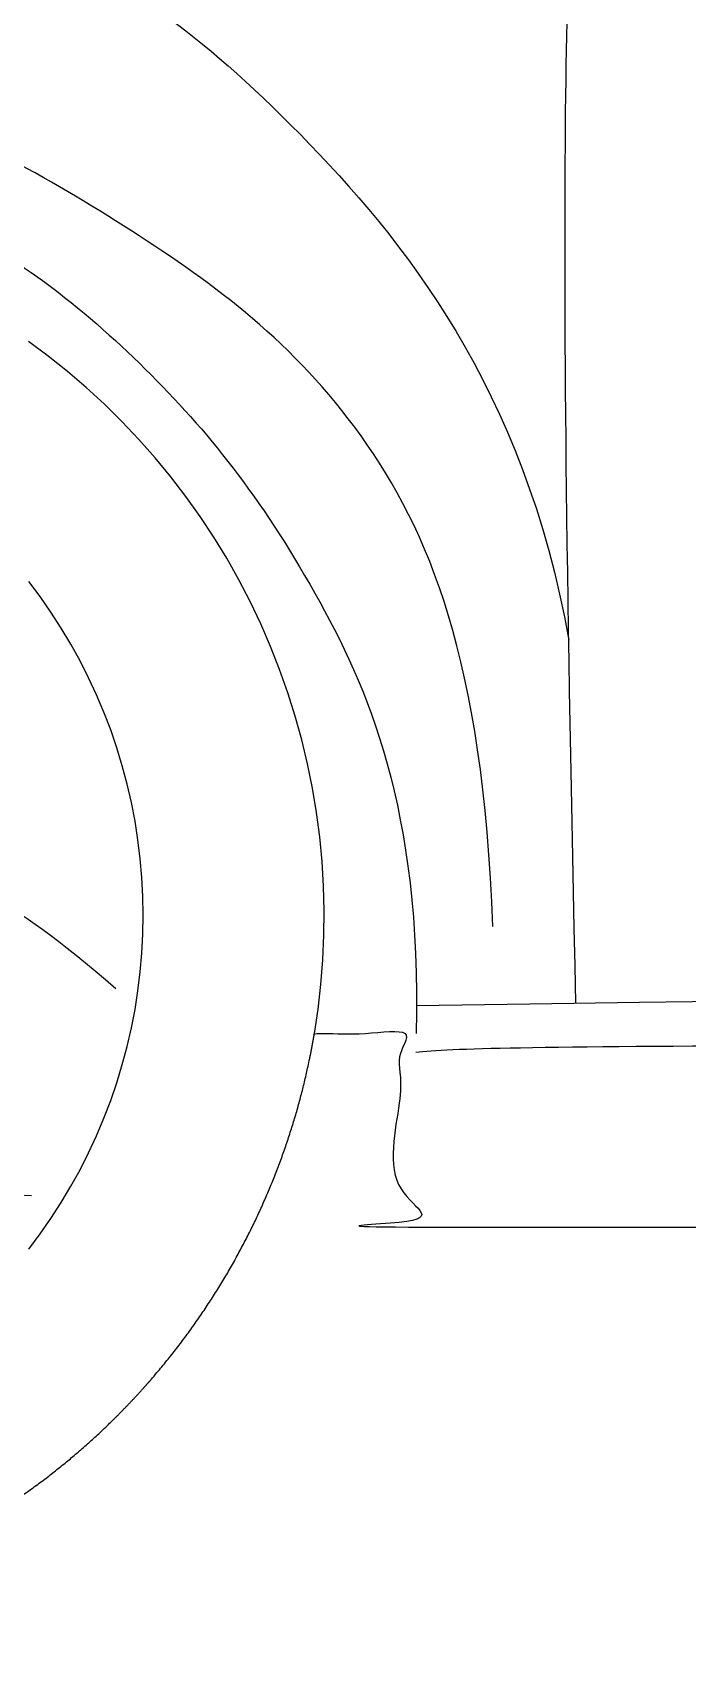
# Model space of a CAD drawing. Header units: feet. Extents: x 89 to 238, y -57 to 31.
# Drawn here: x 200.882 to 201.666, y 27.569 to 29.521 of the extents above; entities that cross this region are included whole.
import ezdxf

# ---------------------------------------------------------------- set-up
doc = ezdxf.new("R2010")
doc.units = ezdxf.units.FT
doc.header["$MEASUREMENT"] = 0
doc.layers.add('inner', color=1, linetype='Continuous')
doc.layers.add('outer', color=3, linetype='Continuous')

msp = doc.modelspace()

# ---------------------------------------------------------------- linework, layer by layer
at = {"layer": 'inner'}
for points in [[(201.2196587059354, 28.32173149217244), (201.2240433841425, 28.35093880783331), (201.2274069734476, 28.38028125077997), (201.2297453830552, 28.40972313474819), (201.2310557689927, 28.43922865253363), (201.2313365375693, 28.46876191954048), (201.2305873473146, 28.49828701742439), (201.2288091093932, 28.52776803777625), (201.2260039864972, 28.55716912579406), (201.2221753902158, 28.58645452388945), (201.2173279768857, 28.6155886151761), (201.2114676419285, 28.64453596678695), (201.2046015126808, 28.67326137296763), (201.1967379397253, 28.70172989789369), (201.1878864867356, 28.72990691815955), (201.1780579188443, 28.75775816488743), (201.1672641895506, 28.78524976540519), (201.1555184261827, 28.81234828444218), (201.1428349139321, 28.83902076479327), (201.1292290784799, 28.86523476740139), (201.1147174672362, 28.89095841080984), (201.0993177292154, 28.91616040993653), (201.083048593571, 28.94081011412291), (201.0659298468175, 28.96487754441122), (201.0479823087661, 28.98833343000495), (201.0292278072035, 29.0111492438679), (201.0096891513449, 29.03329723741883), (200.9893901040937, 29.05475047427918), (200.968355353141, 29.07548286303318), (200.9466104809401, 29.09546918896011), (200.9241819335935, 29.11468514470051), (200.9010969886893, 29.13310735981872), (200.8773837221258, 29.1507134292261)], [(200.8779522546365, 28.06338546165386), (200.8915189746885, 28.08152338754096), (200.9044480126888, 28.10012124292378), (200.9167237901538, 28.11915661883514), (200.9283315157275, 28.13860657912966), (200.939257203005, 28.15844768812008), (200.9494876873838, 28.17865603881549), (200.9590106419273, 28.19920728172722), (200.9678145922169, 28.22007665420828), (200.9758889301781, 28.24123901029028), (200.9832239268628, 28.26266885098243), (200.9898107441711, 28.28434035499582), (200.9956414455012, 28.30622740985601), (201.0007090053122, 28.32830364336666), (201.0050073175892, 28.35054245538582), (201.0085312032006, 28.37291704987716), (201.0112764161389, 28.395400467197), (201.0132396486361, 28.41796561657864), (201.0144185351502, 28.44058530877465), (201.0148116552145, 28.46323228881768), (201.0144185351502, 28.4858792688607), (201.0132396486361, 28.5084989610567), (201.0112764161389, 28.53106411043835), (201.0085312032006, 28.5535475277582), (201.0050073175892, 28.57592212224954), (201.0007090053122, 28.5981609342687), (200.9956414455012, 28.62023716777935), (200.9898107441711, 28.64212422263954), (200.9832239268628, 28.66379572665292), (200.9758889301781, 28.68522556734507), (200.9678145922169, 28.70638792342708), (200.9590106419273, 28.72725729590812), (200.9494876873838, 28.74780853881987), (200.939257203005, 28.76801688951528), (200.9283315157275, 28.7878579985057), (200.9167237901538, 28.80730795880022), (200.9044480126888, 28.82634333471156), (200.8915189746885, 28.84494119009441), (200.8779522546365, 28.8630791159815)]]:
    msp.add_lwpolyline(points, dxfattribs=at)
for points in [[(201.3419904000238, 28.35531069148072), (204.2714685550291, 28.39598923446418), (204.5018631492048, 28.39236097313849), (204.5599153304145, 28.39780336512687), (204.6088968583101, 28.42501532506884), (204.6723914315081, 28.47218272230167), (204.746770788683, 28.56833164743002), (204.7884957939274, 28.68806427117496), (204.8483621057999, 29.03819148909566), (204.8864588497187, 29.27584260592252), (204.9064142870095, 29.65862417577358), (204.8969816647239, 30.11478521654483), (204.9187512326775, 30.25991566956903), (204.9913164591895, 30.67172333002474), (205.096536037632, 31.17967991560911), (205.1074208216088, 31.22321905151654)], [(199.2237635912987, 28.82318487048119), (199.3343644547525, 29.17710763353347), (199.5334460089694, 29.41213446837262), (199.7712378653951, 29.5973909146578), (200.0809202830658, 29.72181688604332), (200.5122636505357, 29.72734692921602), (200.8938366294514, 29.65269134638477), (201.1758688312586, 29.45637481375419), (201.4717261409976, 29.09415698594302), (201.5239554406827, 28.7926760409809)], [(201.4330158387888, 28.44990695632464), (201.4219557524434, 28.77064946034072), (201.2892347162988, 29.08033187801143), (201.0072025144916, 29.2877084969871), (200.6864600104755, 29.46743490009959), (200.3657175064594, 29.48955507279036), (199.9730844411984, 29.4480797489953), (199.674462109873, 29.22411300050124), (199.522385922624, 29.03885655421606), (199.3758397785477, 28.80106469779041), (199.3371294763389, 28.58815803564174), (199.342275000181, 28.133852070548)], [(200.9821429073681, 28.37503682007857), (200.8442837352861, 28.49500587059274), (200.7506236870778, 28.51289599216056), (200.6601207191462, 28.50026767105386), (200.6011885539814, 28.44028314579677), (200.5706701113068, 28.38556042100111), (200.5580417902, 28.30137161362257), (200.6053979943503, 28.22665404707462), (200.6790632008063, 28.16772188190976), (200.7864039302136, 28.12983691858938), (200.8811163385141, 28.12773219840493)]]:
    msp.add_open_spline(points, degree=3, dxfattribs=at)
for points, knots in [([(201.5325238020404, 28.357951466316), (201.510309253918, 29.33529652989162), (201.5296644050223, 29.93254119254225), (201.5960249230946, 30.14821287627739), (201.7232159160666, 30.29199399876721), (202.0439584200826, 30.52425581202015), (202.3895861183758, 30.71780732306454), (202.9177052413678, 30.9445390931448), (203.3520960414338, 31.09999729719201), (203.7797047799627, 31.1690612515247), (204.3204608479304, 31.20285850577289), (204.942036436926, 31.20579739744641), (205.7561094305515, 31.20873628912026), (206.5055268073547, 31.16318346817733), (206.7068408870057, 31.10146674302893), (206.815579878934, 30.986849967753), (206.9316661000467, 30.73557472964831), (206.9522383417628, 30.63565241274127), (206.9595855709472, 30.51809674579181), (206.939013329231, 30.40788830802666), (206.8288048914658, 30.31090488279343), (206.4629128780855, 30.24918815764473), (205.6282676427439, 30.17130752829084), (204.9430863687705, 30.1039606509344), (202.8483114668028, 29.96881122511916), (201.543773202966, 29.89779452458108)], [0, 0, 0, 0, 1, 2, 3, 4, 5, 6, 7, 8, 9, 10, 11, 12, 13, 14, 15, 16, 17, 18, 19, 20, 21, 22, 22.98900955957231, 22.98900955957231, 22.98900955957231, 22.98900955957231]), ([(198.1261474637206, 29.04953295238441), (198.1298661677263, 29.05085615159378), (198.1458559144762, 29.05644843500152), (198.1759653864959, 29.07752506541555), (198.2474219359682, 29.1684697647439), (198.3708468850567, 29.31008365369809), (198.5618307536463, 29.46858727252735), (198.7567122522071, 29.58551617166381), (199.0360424001442, 29.68165771095384), (199.1451760393383, 29.7154371707046), (199.5160379762314, 29.79562243702316), (200.6643804424211, 30.05244967239196), (200.9469045142284, 30.12011961294621), (201.0526027519623, 30.15024764846758)], [18.68247841056482, 18.68247841056482, 18.68247841056482, 18.68247841056482, 19, 20, 21, 22, 23, 24, 25, 26, 27, 28, 28.93429519842737, 28.93429519842737, 28.93429519842737, 28.93429519842737]), ([(199.4526504925458, 28.36825115254801), (199.4744591095897, 28.72359617533384), (199.6027761456791, 28.99626987702381), (199.7952516998132, 29.18874543115794), (199.9957470687029, 29.29781491183397), (200.2058662152994, 29.35395361512312), (200.4528765097715, 29.37640909643853), (200.7704611740928, 29.32829020790516), (201.0286992092227, 29.12298295016205), (201.2168121819074, 28.88728906789062), (201.3477126317287, 28.59152665379788), (201.3415869332516, 28.32173149213391)], [0, 0, 0, 0, 1, 2, 3, 4, 5, 6, 7, 8, 8.972685476213957, 8.972685476213957, 8.972685476213957, 8.972685476213957]), ([(206.1271453329272, 28.18126811297416), (206.1271848543275, 28.18621618867016), (206.1276259633643, 28.25797066746576), (206.1262534132629, 28.52287283703982), (206.1698178390957, 28.67534832745498), (206.1558055720616, 28.66437221169283), (206.0287962325306, 28.6660770350423), (205.9802087670724, 28.66437221169283), (205.9657177686024, 28.62516127465651), (205.8915579529031, 28.5296911670896), (205.7466479682032, 28.42313970775136), (205.6324248037928, 28.37029018391967), (205.5495625715574, 28.34180607757481), (204.3759446298399, 28.32917275022376), (202.1968480778107, 28.30804577534259), (201.4769738491305, 28.30654904632202), (201.3607793724054, 28.30133939241099), (201.3409020933844, 28.298707433181)], [2.920589908806903, 2.920589908806903, 2.920589908806903, 2.920589908806903, 3, 4, 5, 6, 7, 8, 9, 10, 11, 12, 13, 14, 15, 16, 16.46709853120624, 16.46709853120624, 16.46709853120624, 16.46709853120624])]:
    msp.add_open_spline(points, degree=3, knots=knots, dxfattribs=at)
at = {"layer": 'outer'}
msp.add_rational_spline([(207.1187911210776, 31.29801700045887), (207.1241387353207, 31.35863231215727), (207.1538138383904, 31.38049817757719), (207.2147258920597, 31.37034616863223), (207.3045321250338, 31.33989014179761), (207.377158035178, 31.33364275167772), (207.380281730238, 31.33676644673767), (207.4044903669527, 31.38596464393195), (207.4294799274324, 31.42266806088675), (207.4614978017971, 31.42110621335678), (207.4747735058019, 31.39533572911208), (207.4708688869769, 31.36956524486709), (207.4597833964874, 31.27458187645267), (207.6440099079188, 31.2608949986588), (207.921195081568, 31.23542522513877), (207.9894565200259, 31.23627849311949), (208.0704412067658, 31.22856566581079), (208.0771899306608, 31.19482204633596), (208.0569437589758, 31.1630066336881), (208.0559796555622, 31.1485450824846), (208.0540514487351, 31.10516042887412), (208.025128346328, 31.09262708449757), (207.9595688419539, 31.08913057759755), (207.9188249900493, 31.08739492000243), (207.892987102421, 31.08345276594684), (207.9195615542925, 31.04772028203218), (208.5055257583773, 30.44905716330785), (208.6234442514594, 30.26945822769029), (208.7794594884603, 30.01910819622396), (208.7994149257511, 29.91026035645581), (208.7976007950883, 29.65628206366346), (208.8012290564139, 29.62544184239582), (208.7903442724371, 29.60730053576794), (208.7667605738207, 29.48393965069732), (208.8116213908226, 29.21839955640158), (208.850259636432, 29.19833070481269), (208.9017715756855, 29.1763322233771), (208.9734374075047, 29.14677214312728), (208.9976687525023, 29.1454148350147), (209.0038223447119, 29.13884627338056), (209.0046527693396, 29.10313801438874), (208.9968048068466, 29.0724596155519), (208.9707265334734, 29.05332782473922), (208.9650394531097, 29.04963983414492), (208.9586688145349, 28.96704193557609), (208.9584962072391, 28.88652280597987), (208.9645216312223, 28.8080824453562), (208.9741016115728, 28.80624991262013), (208.9960779548615, 28.79614548324557), (209.0375493337365, 28.765651822308), (209.0279255560299, 28.57638419407612), (209.002262148812, 28.51864152783599), (208.9846185563497, 28.53147323144498), (208.9573511861807, 28.43683941732889), (208.8824476737417, 28.32264225902025), (208.829145966262, 28.26153900578225), (208.8127583282777, 28.24675779158715), (208.8128486924695, 28.18814047896428), (208.7819779890083, 28.13772911484898), (208.771291483851, 28.12246267891004), (208.7151527805619, 28.11765079005652), (208.5050336339655, 28.11604682710553), (208.4923228681184, 28.09062529541128), (208.4766143214271, 28.07947431630277), (207.8639459221029, 28.0732821708539), (207.7148090112614, 27.73661178852055), (207.399540135666, 27.54636379090531), (207.0321648124228, 27.57134651268921), (206.6647894891796, 27.59632923447311), (206.3781789417029, 27.82750699852267), (206.2759936275067, 28.18126811294656), (206.2263775293136, 28.18126811295577), (206.1767614311204, 28.18126811296495), (206.1271453329272, 28.18126811297416), (206.1266871669472, 28.12390577418854), (206.1237490522359, 28.09697233662695), (206.1044712003465, 28.09118898106003), (202.9222921331741, 28.08944895368107), (202.1250503454297, 28.089722824612), (201.3278085576853, 28.08999669554293), (201.3210204738799, 28.09283220664503), (201.3180427022295, 28.1037104118788), (201.325439029477, 28.23493850561549), (201.3170796053726, 28.28342316542156), (201.3182245842976, 28.2957046942607), (201.3409020933844, 28.298707433181), (201.3411871666729, 28.30648120221752), (201.3414149140934, 28.31415522360633), (201.3415869332516, 28.32173149213391), (201.3009441908081, 28.3217314921187), (201.2603014483647, 28.32173149210348), (201.2196587059213, 28.32173149208829), (201.146199415806, 27.88447933975665), (200.8036834475747, 27.6029326766093), (200.360481474942, 27.61549147740072), (199.9172795023093, 27.62805027819213), (199.5912564473376, 27.92854100957957), (199.5426755575933, 28.36925135569653), (199.5126671954247, 28.36891795455213), (199.4826588404088, 28.36858455350263), (199.4526504925458, 28.36825115254801), (199.4485617428933, 28.30231556223582), (199.4430325055413, 28.12826595277864), (199.4307514583782, 28.10984438203406), (199.38674698784, 28.09517622518783), (198.6142240606137, 28.09517622518783), (198.3404184661537, 28.10006561080314), (198.1912922048853, 28.1489594669568), (198.1399002654968, 28.17800708487216), (198.1616525583373, 28.18966083553294), (198.2603440849488, 28.19180976601729), (198.2489310833513, 28.20686196221937), (198.2375180817538, 28.22191415842143), (198.2261050801563, 28.23696635462349), (198.2053322339079, 28.23781881057276), (198.14871269031, 28.23967764282693), (198.1013812669277, 28.24841575175913), (198.0783661517106, 28.25353022180721), (198.0766613283612, 28.28677427712089), (198.0732516816624, 28.33621415425365), (198.1039385019518, 28.34900032937413), (198.1158722653977, 28.37968714966346), (198.1016148328047, 28.72524331907769), (198.1005624727124, 28.73681928009215), (198.0816199910523, 28.74102872046106), (198.0553109887466, 28.74734288101441), (198.0447873878244, 28.75681412184443), (198.0426826676399, 28.77996604387335), (198.0668869497611, 28.81995572737818), (198.0837214771771, 28.99697404601026), (198.0999852900107, 29.03995697992756), (198.1181545105369, 29.04668887839582), (198.1261474637206, 29.04953295238441), (198.2407590090878, 29.29647787745018), (198.4004025074143, 29.52687247162595), (198.6815927601485, 29.69195836194101), (199.0625601993368, 29.81350511634864), (199.9025026962138, 29.99673231329158), (200.5990480458578, 30.13364540413081), (200.8864299893588, 30.15027925132084), (200.9913341537157, 30.15076779859023), (201.1176981206912, 30.24073288743818), (201.7034861089262, 30.60229417234354), (202.3862074882707, 30.94365486201581), (202.888007702089, 31.16212570340609), (203.2396092124515, 31.2679475172045), (203.5673154745369, 31.32939244134563), (204.0588748676649, 31.37718293789979), (205.4106631987671, 31.39425097238337), (206.6933571673331, 31.3251356894871), (207.1130238840553, 31.29838580072835), (207.1187911210776, 31.29801700045887)], [1, 1, 1, 1, 1, 1, 1, 1, 1, 1, 1, 1, 1, 1, 1, 1, 1, 1, 1, 1, 1, 1, 1, 1, 1, 1, 1, 1, 1, 1, 1, 1, 1, 1, 1, 1, 1, 1, 1, 1, 1, 1, 1, 1, 1, 1, 1, 1, 1, 1, 1, 1, 1, 1, 1, 1, 1, 1, 1, 1, 1, 1, 1, 1, 1, 0.879440983096508, 0.879440983096508, 1, 0.879440983096508, 0.879440983096508, 1, 1, 1, 1, 1, 1, 1, 1, 1, 1, 1, 1, 1, 1, 1, 1, 1, 1, 1, 1, 1, 1, 0.836143236781902, 0.836143236781902, 1, 0.836143236781902, 0.836143236781902, 1, 1, 1, 1, 1, 1, 1, 1, 1, 1, 1, 1, 1, 1, 1, 1, 1, 1, 1, 1, 1, 1, 1, 1, 1, 1, 1, 1, 1, 1, 1, 1, 1, 1, 1, 1, 1, 1, 1, 1, 1, 1, 1, 1, 1, 1, 1, 1, 1, 1, 1, 1, 1, 1, 1], degree=3, knots=[38.34317306059209, 38.34317306059209, 38.34317306059209, 38.34317306059209, 39.34317306059209, 40.34317306059209, 41.34317306059209, 42.34317306059209, 43.34317306059209, 44.34317306059209, 45.34317306059209, 46.34317306059209, 47.34317306059209, 48.34317306059209, 48.34317306059209, 48.34317306059209, 48.99828651226453, 49.99828651226453, 50.99828651226453, 51.99828651226453, 52.99828651226453, 53.99828651226453, 54.99828651226453, 55.99828651226453, 56.99828651226453, 57.71830610565334, 57.71830610565334, 57.71830610565334, 58.71830610565334, 59.71830610565334, 60.71830610565334, 61.71830610565334, 62.71830610565334, 63.71830610565334, 64.71830610565334, 65.71830610565334, 65.71830610565334, 65.71830610565334, 66.43566239422204, 66.43566239422204, 66.43566239422204, 67.01969419836803, 68.01969419836803, 69.01969419836803, 69.23973965934145, 69.23973965934145, 69.23973965934145, 70.23973965934145, 70.23973965934145, 70.23973965934145, 70.52111362122413, 71.52111362122415, 72.52111362122415, 73.52111362122415, 74.52111362122415, 75.52111362122415, 76.52111362122415, 76.8177871807418, 76.8177871807418, 76.8177871807418, 77.67317161032094, 78.6731716500795, 79.67317168983804, 80.6731717295966, 81.67317176935515, 82.64489705224076, 82.64489705224076, 82.64489705224076, 481.0225489663156, 481.0225489663156, 481.0225489663156, 879.4002008803905, 879.4002008803905, 879.4002008803905, 880.4002008803905, 880.4002008803905, 880.4002008803905, 881.3207907891974, 882.3207907891974, 883.3207907891974, 883.3207907891974, 883.3207907891974, 884.3207907891974, 885.3207907891974, 886.3207907891974, 887.3207907891974, 887.8536922579912, 887.8536922579912, 887.8536922579912, 887.8810067817772, 887.8810067817772, 887.8810067817772, 888.8810067817772, 888.8810067817772, 888.8810067817772, 1356.056111092857, 1356.056111092857, 1356.056111092857, 1823.231215403938, 1823.231215403938, 1823.231215403938, 1824.12280668504, 1824.12280668504, 1824.12280668504, 1824.634583854866, 1825.634583854866, 1826.634583854866, 1827.634583854866, 1828.634583854866, 1829.634583854866, 1830.634583854866, 1831.376562896539, 1831.376562896539, 1831.376562896539, 1832.376562896539, 1832.376562896539, 1832.376562896539, 1832.939323705498, 1833.939323705498, 1834.939323705498, 1835.939323705498, 1836.939323705498, 1837.939323705498, 1838.939323705498, 1839.939323705498, 1840.939323705498, 1841.939323705498, 1842.939323705498, 1843.939323705498, 1844.939323705498, 1845.939323705498, 1846.939323705498, 1847.939323705498, 1848.621802116063, 1848.621802116063, 1848.621802116063, 1849.621802116063, 1850.621802116063, 1851.621802116063, 1852.621802116063, 1853.621802116063, 1854.451940546411, 1854.451940546411, 1854.451940546411, 1855.451940546411, 1856.451940546411, 1857.451940546411, 1858.451940546411, 1859.451940546411, 1860.451940546411, 1861.451940546411, 1862.451940546411, 1862.465979745632, 1862.465979745632, 1862.465979745632, 1862.465979745632], dxfattribs=at)

doc.saveas('drawing.dxf')
